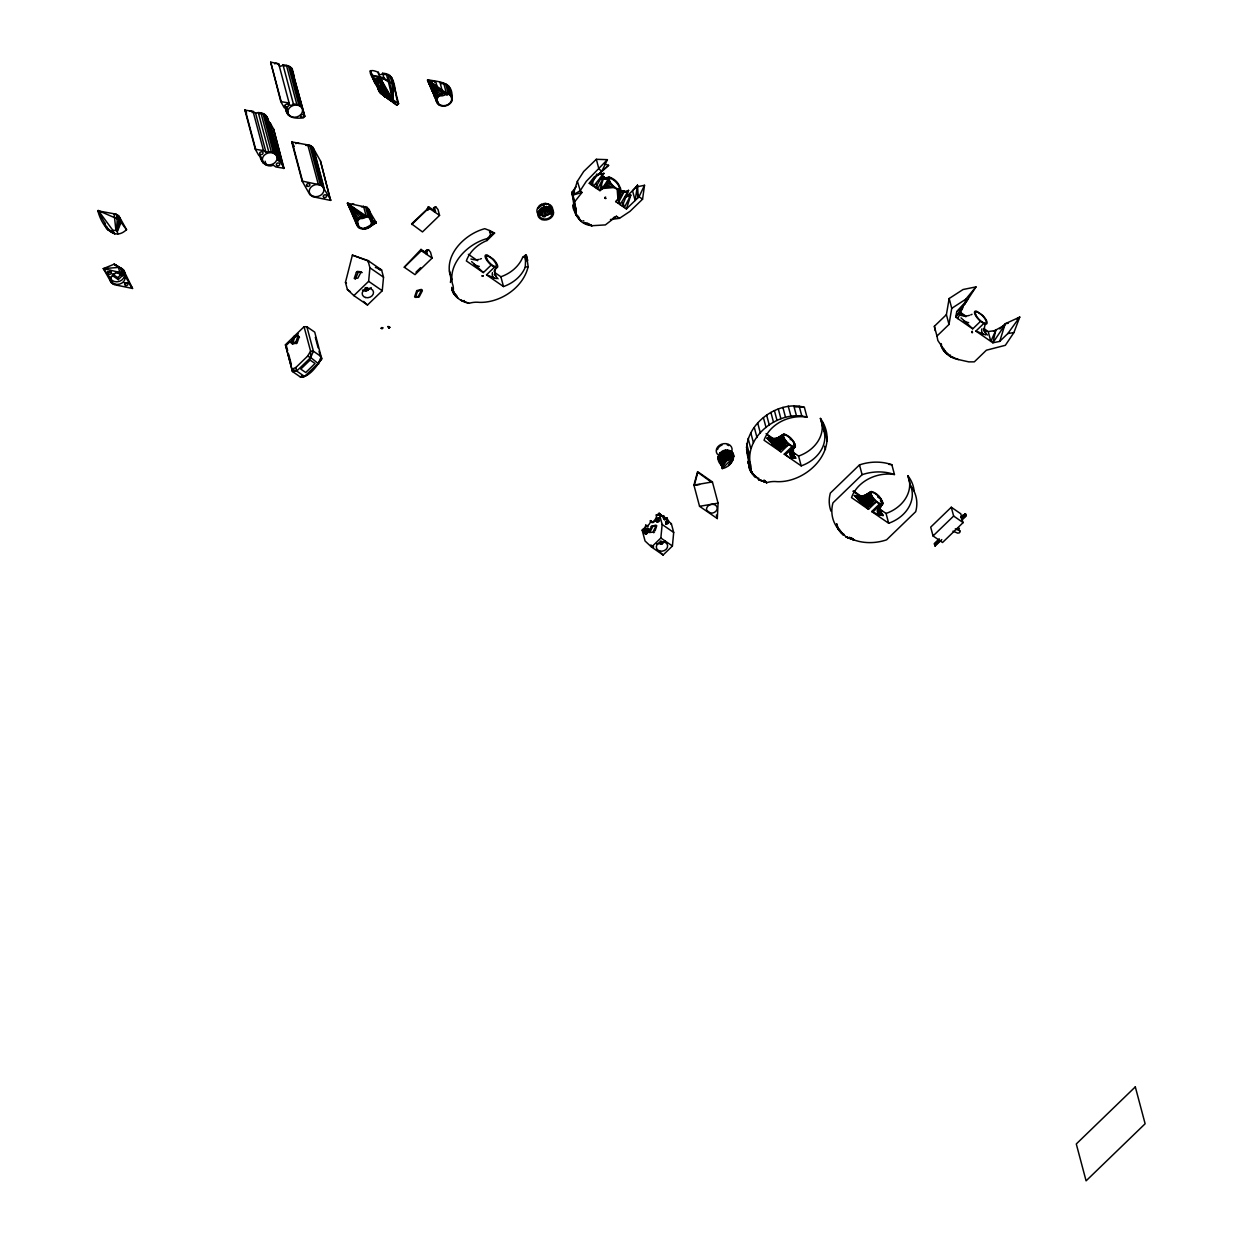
<?xml version="1.0" encoding="UTF-8"?>
<svg xmlns="http://www.w3.org/2000/svg" width="1243" height="1243" viewBox="0 0 1243 1243"><rect width="100%" height="100%" fill="white"/><g stroke="black" fill="none" stroke-linecap="round" stroke-linejoin="round"><path stroke-width="1.5" d="M794.463 445.988L795.396 446.051L792.848 449.717L790.501 450.945L795.1 446.796L791.993 446.657L788.792 444.435L779.408 450.479L780.635 436.946L783.789 434.164C789.289 435.252 794.153 440.644 795.396 446.051L790.501 450.945L789.926 453.866L792.055 457.548L795.753 458.123L792.04 453.711L795.753 458.123M880.106 504.145L881.986 504.378L877.636 509.335L882.872 503.431L880.324 507.097L877.978 508.325L882.577 504.176L879.469 504.036L876.253 501.815L866.884 507.859L868.111 494.326L871.265 491.544C876.766 492.632 881.629 498.023 882.872 503.431L877.978 508.325L877.403 511.246L879.531 514.928L883.229 515.503L879.376 511.075L883.229 515.503M366.654 290.784L365.162 290.893L365.209 287.801L366.079 287.739L366.654 290.784L371.222 287.615M783.074 434.506L776.487 438.763L766.869 438.189L779.408 450.479L783.774 444.963L782.764 435.252M870.551 491.886L863.963 496.143L854.345 495.569L866.884 507.859L871.25 502.343L870.24 492.632M785.638 441.094L787.114 442.757L779.408 450.479L775.616 445.414L775.787 442.772L773.503 440.115L767.723 438.235L769.246 440.193L774.607 441.296L778.771 440.597L783.447 437.785L785.638 441.094L779.781 444.077L771.748 442.959L770.582 442.29L770.629 439.804C768.376 437.225 778.771 440.83 780.635 436.946L786.104 443.611L779.408 450.479L773.037 444.357L774.063 439.23L769.572 438.515M873.099 498.474L874.59 500.137L866.884 507.859L863.093 502.794L863.264 500.152L860.979 497.495L855.2 495.615L856.722 497.573L862.083 498.676L866.247 497.977L870.923 495.165L873.099 498.474L867.241 501.457L859.224 500.339L858.058 499.67L858.105 497.184C855.852 494.605 866.231 498.21 868.111 494.326L873.58 500.991L866.884 507.859L860.513 501.737L861.539 496.61L857.048 495.895M820.411 418.409L823.006 428.214A34.198 27.641 -14.9 0 1 801.191 465.876L798.581 456.072A34.198 27.641 -14.9 0 0 820.411 418.409C841.775 448.397 807.608 482.843 777.139 481.662A21.737 17.557 -14.9 0 0 766.729 482.626L758.774 479.705L750.71 471.563A21.737 17.557 -14.9 0 0 750.119 463.017C735.048 431.989 774.529 398.506 804.392 407.362L806.987 417.151A34.82 28.123 -14.9 0 0 764.057 440.24L781.024 451.955L788.792 444.435L787.114 442.757L781.148 445.724L775.616 445.414L774.296 444.947L775.446 439.028L771.623 439.012L777.341 438.018L783.789 434.164M888.931 464.385A34.82 28.123 -14.9 0 1 891.852 464.742L894.463 474.531A34.82 28.123 -14.9 0 0 851.533 497.62L868.5 509.335L876.253 501.815L874.59 500.137L868.624 503.104L863.093 502.794L861.772 502.327L862.906 496.408L859.099 496.392L864.817 495.398L871.265 491.544M778.367 445.88L779.423 437.629L778.615 437.505L775.212 438.997L779.423 437.629L782.298 441.016L782.484 445.414L779.408 450.479L776.984 445.724L778.134 438.22L773.954 439.121L778.134 438.22L781.117 441.638L781.148 445.724L779.408 450.479L778.367 445.88L781.117 441.638L781.754 436.138L776.487 438.763L780.635 436.946L777.792 438.406M865.843 503.26L866.899 495.009L866.091 494.885L862.689 496.377L866.899 495.009L869.774 498.396L869.96 502.794L866.884 507.859L864.46 503.104L865.61 495.6L861.43 496.501L865.61 495.6L868.593 499.018L868.624 503.104L866.884 507.859L865.843 503.26L868.593 499.018L869.23 493.518L863.963 496.143L868.111 494.326L865.268 495.786M717.304 518.564L718.066 503.135L712.41 481.927L697.587 471.641L693.92 485.096L699.56 506.321L717.304 518.564L716.372 515.037M750.119 463.017C745.567 434.801 780.433 409.429 806.987 417.151M780.355 437.381L779.081 437.94L784.861 434.273M543.735 204.955L544.092 203.37L544.589 204.582M879.469 506.538L881.489 515.363L879.314 511.184L881.271 504.487L877.807 512.955L880.199 508.03L879.469 506.538L881.613 513.685L879.531 514.928L871.7 511.541L879.469 504.036M791.993 446.657L784.224 454.161L785.545 454.534L794.51 446.998L790.16 451.955L791.62 451.023L794.51 446.998M626.301 196.751L636.432 186.963L644.527 185.285L642.569 199.191L629.937 211.403L619.465 218.333L616.512 216.282L605.388 224.905L591.948 225.713C573.225 223.756 574.887 205.701 571.764 192.385L576.115 186.838M576.379 215.536L574.375 202.174L581.988 192.463L580.263 190.63L577.374 181.292L583.697 171.487L596.329 159.29L607.392 159.663L601.892 171.13L589.275 183.343L600.043 190.769L609.598 182.488L607.998 178.355L609.008 177.252C618.206 179.334 624.514 190.723 617.957 199.268L615.627 201.521L626.41 208.964L639.026 196.751L644.527 185.285M620.63 189.138L617.957 199.268L618.532 190.117L614.011 187.538L609.598 182.488M525.276 267.152L525.758 254.831L522.666 257.363A34.198 27.641 -14.9 0 1 500.882 276.769L503.493 286.558A34.198 27.641 -14.9 0 0 525.276 267.152L528.151 266.639L526.628 256.074L525.758 254.831L527.762 260.331L525.727 260.688L524.593 256.446L526.628 256.074L522.666 257.363M117.992 233.824C114.713 227.702 119.002 220.695 116.034 214.138L97.917 210.844C100.621 222.808 112.818 242.836 126.537 229.644L119.002 216.204L116.034 214.138M381.15 328.261L382.689 327.717L381.15 328.261L381.974 328.82C383.155 326.738 381.943 329.939 381.958 327.468M389.82 327.313L388.142 326.567L389.012 328.09L389.82 327.313L388.142 326.567L389.012 328.09M378.385 72.327L379.597 76.895L378.105 86.187L383.357 92.79C382.145 90.117 358.015 63.626 378.385 72.327A2.3 1.849 -14.9 0 0 379.721 74.627A2.3 1.849 -14.9 0 0 382.626 73.259C397.9 73.43 393.378 94.468 398.583 103.651L397.092 105.096C393.876 105.127 359.445 72.607 379.597 76.895L392.027 83.265L394.109 86.016L392.679 99.58L391.157 100.994L379.628 92.386L373.91 78.589M353.867 295.616L368.627 281.338L369.917 267.789L367.99 260.564L352.375 255.141L345.461 282.347L347.387 289.572L353.867 295.616L367.493 305.017L382.254 290.738L383.528 277.189L381.601 269.964L367.99 260.564M651.534 547.044L660.856 538.017L662.146 524.468L659.147 513.204L658.37 513.965A2.424 1.181 -55.4 0 1 656.257 514.975A4.366 2.113 -55.4 0 1 654.129 520.724A4.366 2.113 -55.4 0 1 650.431 520.615A3.434 1.663 -55.4 0 1 648.628 524.826A3.434 1.663 -55.4 0 1 645.77 525.121A3.434 1.663 -55.4 0 1 642.926 529.363L642.149 530.124L645.055 541L651.534 547.044L663.094 555.015L672.416 546.003L673.69 532.455L671.36 523.691L669.651 522.293A8.111 2.719 46 0 1 666.916 517.911A2.859 0.963 46 0 1 666.062 518.688A3.884 1.305 46 0 1 663.591 515.612A2.859 0.963 46 0 1 662.301 515.907L659.147 513.204M355.172 218.675L356.912 225.216C354.286 216.888 368.518 212.18 372.014 219.84C374.64 228.168 360.408 232.876 356.912 225.216L347.434 203.215L367.182 207.395L376.256 222.59L372.014 219.84L369.404 210.051M732.95 457.906L731.552 458.279L727.559 450.152L730.185 458.76L725.492 450.199L728.895 459.382L723.457 450.681L727.668 460.112L721.593 451.582L726.549 460.935L720.008 452.84L724.638 462.862L718.827 454.348L723.861 463.919L718.143 456.026L723.24 465.053L718.345 459.397L722.773 466.203L726.549 460.935L731.552 458.279L729.517 450.556L732.795 459.102L732.562 452.561L732.484 460.283L733.448 454.037L732.018 461.433L733.821 455.684L730.635 463.623L732.795 459.102L731.21 451.38L732.95 457.906L722.307 468.58L722.773 466.203C711.447 458.729 723.208 444.155 732.562 452.561C736.307 459.18 729.097 467.477 722.307 468.58L721.002 463.686M427.561 208.202L428.26 208.855M446.781 93.986L446.719 92.588M539.26 211.232A6.883 3.822 -38.7 0 0 539.011 213.656C542.756 218.038 551.472 215.334 551.581 209.414M972.539 332.301C970.332 330.809 973.02 334.553 972.197 331.213M387.769 98.275L385.004 96.736L385.237 94.919L387.179 97.016L385.004 96.736L374.718 81.634A2.3 1.849 -14.9 0 1 375.883 81.385M792.413 447.962L794.386 447.138C789.274 448.21 791.667 461.635 793.547 455.264L793.283 448.257L792.242 447.946L792.925 449.453L790.766 456.321L791.977 454.767L792.692 451.846L790.33 455.575L792.723 450.65L790.051 454.752L793.749 448.024M880.774 514.68L881.023 512.644C878.552 507.89 880.557 511.324 879.842 514.571L882.359 514.633L879.221 510.003M980.478 321.378L978.816 319.684A8.592 2.874 46 0 1 976.563 311.201L982.747 315.473A8.592 2.874 46 0 1 985 323.957L980.478 321.378L972.71 328.882L955.743 317.167L956.722 311.744L965.05 303.696L965.687 299.299L975.973 286.9L963.076 289.51L949.155 298.522L946.405 314.65L948.999 324.439L936.958 336.076L937.859 340.535L947.213 354.255A8.592 2.874 46 0 1 941.541 344.482M435.407 97.14L436.713 102.035C434.475 93.676 448.816 89.31 452.001 97.172C454.239 105.531 439.913 109.897 436.713 102.035L427.856 79.785C439.261 81.991 452.887 81.603 452.001 97.172L449.391 87.367M489.524 231.975L489.742 230.577L484.801 228.696C465.97 233.575 445.289 253.152 449.826 273.911A21.737 17.557 -14.9 0 1 450.417 282.456M490.659 236.217L489.742 230.577L494.559 233.078L487.07 240.489A34.82 28.123 -14.9 0 0 466.358 260.921L483.325 272.637L491.094 265.132L495.615 267.711A8.592 2.874 46 0 0 493.362 259.228L487.163 254.955A8.592 2.874 46 0 0 489.431 263.438L491.094 265.132M487.07 240.489L487.396 238.501L490.876 234.834L494.559 233.078L491.203 232.348M870.271 492.414L866.557 495.32L872.337 491.653M948.999 324.439L951.75 308.326L949.155 298.522M617.212 189.744L617.957 199.268L620.319 189.884M792.848 449.717L789.926 453.866L793.283 448.257L792.288 453.509L794.914 458.092C789.414 446.128 797.649 465.395 785.545 454.534M116.858 230.747L118.955 219.576L117.712 214.992M347.745 202.92L356.71 221.829M260.735 158.918L261.216 157.084L258.746 155.375L255.312 149.269L244.887 110.099L253.075 111.435L255.561 113.144C260.626 111.373 266.608 114.107 268.193 119.344L267.758 121.317L270.228 123.026L273.615 129.117L284.041 168.287L275.899 166.966L273.32 165.195L270.927 165.94C264.588 166.313 260.471 160.937 259.74 155.173M284.041 168.287L280.654 162.196L278.183 160.487L278.618 158.514L268.193 119.344M617.957 199.268L620.49 188.019M983.741 328.494L988.216 331.586L995.736 330.467L992.877 342.804L975.91 331.089L983.679 323.584M114.03 233.451L112.864 230.343L98.181 210.393M528.151 266.639C523.381 287.475 500.416 302.981 479.456 302.36A21.737 17.557 -14.9 0 0 469.046 303.308L461.029 300.216A8.592 2.874 46 0 0 464.183 300.526M694.821 483.511L697.758 472.293L710.266 481.352M879.795 511.168L882.39 515.472L879.966 511.93L880.401 506.833L878.242 513.701L880.153 509.226L879.407 507.766L880.199 508.03L877.527 512.132L880.153 509.226L878.817 514.369C882.297 511.836 878.832 509.444 880.541 515.177M866.557 495.32L868.484 493.549M117.184 231.058L120.245 220.788L119.002 216.204M1002.215 327.297L1004.779 325.138L992.877 342.804L999.698 341.405L1004.779 325.138L993.499 331.26M599.639 190.49L604.036 176.661L600.416 177.702M626.41 208.964L630.807 195.135L625.369 196.705M574.748 202.096L572.883 195.058L577.374 181.292M881.271 504.487L877.403 511.246L880.324 507.097M784.38 439.401L781.148 445.724M871.856 496.78L868.624 503.104M881.225 505.404L878.475 507.33L881.862 504.518L878.552 510.376L879.842 514.571M952.853 357.114A8.592 2.874 46 0 1 950.429 356.461L958.431 359.553L968.794 361.884L974.326 361.853L986.367 350.215L1005.354 345.305L1013.915 332.58L1019.742 317.105L1005.23 323.739L999.807 328.991M391.219 76.678L393.301 84.508L392.679 99.58L379.597 76.895L376.536 83.965L378.105 86.187L374.718 81.634L376.536 83.965M782.484 445.414L783.541 442.679L784.986 444.357L779.408 450.479M869.96 502.794L871.017 500.059L872.462 501.737L866.884 507.859M117.401 231.447L121.084 222.279L119.841 217.696M729.703 463.08L728.709 465.55L731.008 461.837L729.734 464.633M622.23 206.089L628.585 190.381L622.292 192.945M751.16 472.449L748.115 461.774A21.737 17.557 -14.9 0 0 747.525 453.229L746.841 450.821M318.674 363.904L310.688 357.533L313.407 351.21L306.881 326.738L304.069 326.723L285.424 344.746L292.431 371.502L300.262 376.909C310.206 377.064 316.468 365.955 321.735 358.885L321.238 356.632L313.407 351.21L310.595 351.21L307.518 356.213L295.881 367.477L291.95 369.233L292.431 371.502L296.704 371.051L310.688 357.533L310.595 351.21L304.069 326.723M300.262 376.909L304.551 376.458L318.534 362.94L321.238 356.632M291.126 342.4L294.405 336.076L299.314 336.589L297.139 342.804L292.571 344.031L291.126 342.4L292.571 344.031M292.369 343.254L294.14 339.168M291.328 343.177L295.912 341.949L298.071 335.734M649.809 532.33L653.088 526.022L656.755 525.68L655.17 530.528M957.809 318.596L962.719 307.689L959.41 309.523M995.736 330.467L990.826 341.374L988.216 331.586M793.127 449.096L791.838 453.804L794.013 457.983L792.288 452.794L792.366 457.191M364.059 216.002L347.683 203.386L357.394 220.166M581.988 192.463L572.914 195.089L574.53 191.981M591.342 184.756L596.997 173.896M618.113 203.231L624.576 190.832L619.014 191.422M880.153 507.579L877.449 510.298L879.096 508.403M368.767 227.655L376.225 222.652L372.387 221.503M595.506 187.646L603.912 173.352L596.454 175.108M779.765 445.88L782.298 441.016L782.904 436.386L774.979 440.022L766.869 438.189M867.241 503.26L869.774 498.396L870.364 493.766L862.456 497.402L854.345 495.569M965.05 303.696L975.973 286.9M665.347 541.093L662.208 543.844L656.615 543.626M790.268 439.68L791.045 438.546M878.521 495.926L877.744 497.06L881.271 499.282L881.365 501.908L882.748 502.296L881.94 503.368M999.698 341.405L1007.84 333.528L1019.742 317.105L1016.929 319M781.583 436.713L782.81 435.034L781.008 436.169M962.719 307.689L955.743 317.167L967.644 299.501L956.722 311.744M635.655 187.724L637.488 185.254L638.249 197.513L636.96 192.618M494.061 271.331L495.569 268.504M362.024 216.5L347.683 203.386L356.539 223.554M589.275 183.343L594.605 176.475M616.046 201.817L624.576 190.832L620.941 191.873M731.785 460.594L732.95 459.087M372.465 77.548L375.075 81.774L379.597 76.895L390.535 97.762L392.679 99.58L392.027 83.265L389.929 75.435M318.534 362.94L321.735 358.885L314.728 332.145L306.881 326.738M427.576 208.855L428.54 208.42M608.666 180.888L602.373 188.516L601.084 183.622M366.903 228.557L376.163 222.233M794.728 443.502L793.889 444.528L793.795 441.902M882.204 500.882L881.365 501.908L880.432 500.292L881.271 499.282M791.62 451.023L789.973 452.918L792.677 450.199L792.009 449.158M607.392 159.663L586.308 181.292L580.263 190.63L572.914 195.089M867.832 494.761L869.199 493.238M879.889 505.342L880.79 504.409L873.021 511.914M776.984 445.724L779.843 442.135L783.385 440.255M864.46 503.104L867.319 499.515L870.861 497.635M661.494 515.503L660.732 516.28L661.727 515.643M660.499 516.094L661.276 515.332M301.878 106.991L298.833 104.971L293.379 103.853A2.3 1.849 -14.9 0 1 290.489 105.251A2.3 1.849 -14.9 0 1 289.106 102.967L278.681 63.797L270.679 62.15L280.794 101.615L284.212 107.69A2.3 1.849 -14.9 0 1 287.211 108.374A2.3 1.849 -14.9 0 1 286.045 110.953C288.143 118.707 296.859 118.489 303.339 117.899L304.815 116.454L291.452 67.821L288.407 65.801L282.953 64.683A2.3 1.849 -14.9 0 1 279.1 65.615M280.794 101.615L289.106 102.967M255.312 149.269L263.5 150.605L265.971 152.314C271.052 150.543 277.034 153.277 278.618 158.514M291.717 141.92L309.756 145.276L312.801 147.28L320.445 160.922L330.56 200.403L312.941 196.767L309.895 194.747L302.142 181.09L291.717 141.92L294.296 146.488M302.142 181.09L321.875 185.269L330.871 200.092M273.615 129.117L283.73 168.582M320.445 160.922L330.56 200.403M115.086 273.134L112.492 275.635L118.271 279.613L122.156 275.868L121.628 273.911L117.743 277.655L118.271 279.613M370.492 70.587C372.263 80.826 382.3 86.808 385.004 96.736L386.371 93.878L379.597 76.895L373.723 79.614M368.239 262.024L369.016 261.279L352.375 255.141M428.245 208.047L427.421 208.669L428.493 206.695L435.501 211.528L434.724 212.289L433.574 207.969L436.013 207.084L438.002 209.523L439.571 215.396L422.48 231.928L411.573 223.864L428.353 208.109L427.483 208.777M427.996 210.269L428.105 208.016M290.132 341.561L286.247 345.321L287.646 350.557M291.856 340.038L298.304 333.808M411.744 224.517L428.835 208.001L428.493 206.695M436.013 207.084L433.574 207.969M379.799 270.011L380.576 269.249L375.37 267.447M426.427 254.427L427.204 253.681L421.02 249.408L404.27 267.229L415.007 274.641L432.098 258.109L430.529 252.236L428.54 249.796L424.391 252.298L422.34 250.868M404.27 267.229L421.361 250.713L421.02 249.408M426.877 249.936L425.168 251.537L426.007 252.111M428.54 249.796L426.302 251.412M415.97 272.201L420.631 267.696M503.493 286.558L486.526 274.843L494.294 267.338M659.971 513.779L659.194 514.524A2.424 1.181 -55.4 0 1 658.433 515.255M644.433 531.818L647.013 531.196A3.107 1.041 46 0 0 647.665 532.688A3.061 1.476 -55.4 0 0 648.302 532.159M666.139 518.673A8.111 2.719 46 0 0 666.264 518.984A2.859 0.963 46 0 0 666.139 518.673L666.916 517.911M711.835 482.486L712.41 481.927L693.92 485.096M935.249 330.731L934.363 326.287L946.405 314.65M891.852 464.742A42.992 34.742 -14.9 0 0 859.488 464.898L830.355 493.067A42.992 34.742 -14.9 0 0 831.023 511.184M894.463 474.531A42.992 34.742 -14.9 0 0 862.098 474.686L832.965 502.856A42.992 34.742 -14.9 0 0 838.186 528.943L846.25 537.085L854.205 540.006A42.992 34.742 -14.9 0 0 886.57 539.85L915.703 511.681A42.992 34.742 -14.9 0 0 910.482 485.593L907.872 475.789A34.198 27.641 -14.9 0 1 886.057 513.452L888.667 523.256A34.198 27.641 -14.9 0 0 910.482 485.593M878.925 507.222L881.038 504.503M965.298 513.67L961.818 517.709L960.777 513.779L951.283 507.237L930.696 527.141L933.042 535.951L942.536 542.507L963.123 522.604L960.994 517.135L962.937 515.255L963.869 517.492L965.811 515.627L965.298 513.67L963.356 515.534M933.042 535.951L953.63 516.047L951.283 507.237M941.759 539.571L935.156 545.957L934.223 543.704L939.273 538.825M935.156 545.957L934.627 543.983L938.589 540.161M961.523 519.092L963.465 517.212L962.937 515.255M934.736 545.661L939.786 540.783M962.346 519.667L966.231 515.907L965.702 513.949M952.946 531.165L957.731 533.138C963.62 532.998 955.401 527.172 959.378 528.337M659.815 515.457L660.608 514.695M653.678 532.765L654.579 531.895M660.421 514.462L659.629 515.224L660.095 513.996M659.458 514.975L660.235 514.229M379.783 88.393L380.544 87.678L379.597 76.895L388.438 95.851L390.535 97.762M598.007 174.89L608.604 165.319L605.232 164.247M601.115 171.876L608.604 165.319M775.616 445.414L779.843 442.135C779.361 436.573 768.19 439.634 776.797 438.686L775.787 442.772L773.037 444.357M863.093 502.794L867.319 499.515C866.837 493.953 855.666 497.014 864.273 496.066L863.264 500.152L860.513 501.737M782.748 435.967L783.851 435.159M625.602 192.339L628.585 190.381L620.179 204.66L618.874 199.766M794.386 447.138L791.651 448.941L794.215 447.729M881.862 504.518L879.112 506.321L881.691 505.109M951.75 308.326L965.687 299.299M382.658 78.993L383.854 77.827L382.626 73.259M601.239 178.277L604.036 176.661L597.572 189.06L596.267 184.166M628.01 196.751L630.807 195.135L624.343 207.534L623.038 202.64M774.296 444.947L778.522 442.492L776.455 439.773L768.625 438.344L771.748 442.088L777.17 442.71L774.979 440.022L770.644 438.763L772.695 439.292L771.872 443.611L780.977 451.784M861.772 502.327L865.998 499.872L863.932 497.153L856.101 495.724L859.224 499.468L864.646 500.09L862.456 497.402L858.105 496.143L860.172 496.672L859.333 500.991L868.453 509.164M364.867 229.038L376.256 222.544L372.216 223.212M610.857 184.182L602.373 188.516L608.122 179.474L601.441 178.868M362.801 229.085L376.007 222.87M371.533 224.89L376.194 222.73M542.834 204.971L541.218 205.716A6.883 1.367 59 0 1 542.865 205.25M303.09 376.924L307.021 375.168M613.358 217.665L616.512 216.282M109.244 276.661L103.355 268.628L114.185 264.184L123.445 269.824L132.535 288.454L114.387 284.709L111.342 282.705L103.355 268.628L118.458 267.416L122.109 268.643L123.321 273.211L132.535 288.454L130.251 285.424M600.773 174.642L603.912 173.352L593.455 186.217L592.15 181.323M771.748 442.959L773.053 442.461L770.629 439.804L771.359 439.23L774.42 442.694L771.872 443.611M859.224 500.339L860.529 499.841L858.105 497.184L858.835 496.61L861.896 500.074L859.333 500.991M487.396 238.501C468.58 243.364 447.884 262.941 452.421 283.699A21.737 17.557 -14.9 0 1 453.011 292.245L457.828 298.009A8.592 2.874 46 0 1 451.862 288.982M612.333 185.844L602.373 188.516L614.011 187.538M768.858 438.686L768.019 438.872L771.748 442.088L770.582 442.29M856.318 496.066L855.495 496.252L859.224 499.468L858.058 499.67M699.56 506.321L718.066 503.135M694.34 485.391L699.576 484.521M601.628 178.433L609.008 177.252M1005.23 323.739L1008.275 323.273M1007.84 333.528L1013.915 332.58M601.472 178.495L610.08 177.361M610.453 219.514L619.465 218.333M604.751 178.308L611.401 177.733M601.426 178.65L607.998 178.355M112.864 230.343L116.422 230.53M793.298 457.3L794.883 457.253L792.708 453.944M618.532 190.117L619.604 190.226M583.992 222.792L591.948 225.713L587.1 222.932M758.774 479.705L766.729 482.626L764.398 480.295M846.25 537.085L854.205 540.006L851.175 537.644M365.162 290.893L362.49 290.147M960.311 315.271L962.268 315.706A11.746 7.225 -27.9 0 0 969.478 315.334M985.699 334.911L975.91 331.089M470.926 259.026L472.884 259.461A11.746 7.225 -27.9 0 0 478.788 259.445M496.314 278.665L486.526 274.843M665.518 521.827L666.994 522.806M370.632 221.456L375.868 222.528M103.355 268.628L123.321 273.211M107.986 230.033L111.59 231.338M379.488 77.874A2.3 1.849 -14.6 0 1 379.597 76.895L382.409 89.776L386.48 95.307L388.438 95.851L380.544 87.678L386.48 95.307L398.583 103.651L392.027 78.185M381.554 327.857L382.642 328.354M427.079 250.651L426.333 250.418L427.204 253.681M770.644 438.763L771.359 439.23L769.728 438.655M858.105 496.143L858.835 496.61L857.188 496.035M378.136 268.752L381.601 269.964M585.313 223.165L591.948 225.713L583.946 222.621M760.094 480.078L766.729 482.626L763.699 480.264M847.571 537.458L854.205 540.006L849.357 537.225M304.551 376.458L296.704 371.051L291.95 369.233L285.424 344.746M758.727 479.534L766.729 482.626L763.497 480.777M846.203 536.914L854.205 540.006M955.277 528.912L960.062 530.885M307.518 356.213L310.688 357.533M98.213 210.549L118.955 219.576L126.568 229.8M768.625 438.344L770.07 439.028L769.308 440.939L770.489 441.576M856.101 495.724L857.546 496.408L856.784 498.319L857.965 498.956M380.917 93.629L391.157 100.994L388.81 98.228M109.648 230.887L114.465 233.668M113.688 233.125L106.696 228.805L105.857 225.76M959.674 311.884L965.64 316.002M960.078 312.785L965.858 316.779M983.431 328.929L986.585 331.104M601.892 171.13L598.924 169.079L596.329 159.29M639.026 196.751L642.569 199.191M960.994 517.135L961.818 517.709M953.63 516.047L963.123 522.604M853.553 491.016L861.259 496.345M879.889 509.195L886.057 513.452M852.962 491.249L858.742 495.227M879.205 509.366L882.375 511.557M766.076 433.636L773.783 438.965M792.413 451.815L798.581 456.072M766.931 434.864L774.156 439.851M791.729 451.986L794.899 454.177M871.7 511.541L888.667 523.256M428.835 208.001L439.571 215.396M427.716 207.441L430.529 209.383M784.224 454.161L801.191 465.876M468.378 254.333L477.638 260.719M494.714 272.512L500.882 276.769M421.361 250.713L432.098 258.109M369.917 267.789L383.528 277.189M368.627 281.338L382.254 290.738M345.461 282.347L346.486 283.062M347.387 289.572L350.402 291.67M388.142 326.567L389.416 327.701M658.37 513.965L659.303 514.742M656.257 514.975L657.081 515.55M665.642 524.002A7.458 3.62 -55.4 0 1 665.704 523.629L666.528 524.204M662.146 524.468L673.69 532.455M650.431 520.615L651.254 521.174A4.366 2.113 -55.4 0 0 654.067 522.013M645.77 525.121L646.593 525.68A3.434 1.663 -55.4 0 0 648.209 526.255M660.856 538.017L672.416 546.003M642.926 529.363L644.123 530.264M642.149 530.124L643.346 531.025M650.819 544.993L653.709 546.982M298.273 336.511L299.501 337.366M294.405 336.076L295.648 336.931M293.488 336.962L294.731 337.816M295.912 341.949L297.139 342.804M294.995 342.835L296.222 343.689M301.428 375.774L302.267 376.349M116.376 271.875L122.156 275.868M111.963 273.678L117.743 277.655M121.441 269.265L114.185 264.184L120.4 267.82L121.612 272.388M113.47 232.752L105.857 227.329L104.614 222.73M436.433 100.372L427.545 80.08L438.701 95.509L427.856 79.785L446.33 93.07L443.735 83.281M112.709 232.146L114.962 233.777M379.628 92.386L391.157 100.994L389.152 99.036M397.092 105.096L378.82 90.879L375.697 81.867M440.333 94.313L427.856 79.785L444.279 93.054M666.683 524.033L665.735 523.117M605.636 197.047L604.704 197.575M647.044 532.859L645.599 532.346L646.344 533.791M664.011 518.875C668.175 520.413 659.924 514.198 664.787 520.102M720.583 462.054L719.231 460.858L722.463 467.384L721.204 463.825M388.282 74.549L392.679 99.58L388.438 81.914L383.854 77.827L371.704 75.155L376.505 84.928A2.3 1.849 -14.9 0 0 377.421 84.244M961.01 317.866L972.663 328.711M471.625 261.62L483.278 272.466M659.194 551.395L663.094 555.015M363.593 301.396L367.493 305.017M427.856 79.785L442.228 93.474M666.807 522.697C671.686 525.385 662.721 517.647 667.677 523.785M646.578 533.931L645.086 532.936L645.055 533.869M983.601 330.622L985.59 332.813M791.915 453.695L794.137 456.305L792.708 456.538L793.065 457.797M494.217 274.377L496.206 276.567M360.159 217.401L347.683 203.386M380.591 88.548L374.718 81.634L380.576 89.014M575.183 208.948L573.334 204.862C569.636 209.71 591.202 233.171 575.447 213.936M836.523 523.738L837.704 528.213L843.003 534.708M750.228 470.833L755.526 477.328M380.731 88.89L374.718 81.634L383.776 92.821M837.021 525.68L838.186 528.943L843.049 534.863M752.419 474.142L748.115 461.774L749.684 469.419L755.573 477.483M837.145 526.799L836.881 524.049L838.186 528.943L841.371 533.185M575.074 210.642L573.334 204.862L575.929 214.651L579.129 218.892M750.71 471.563L753.895 475.805M717.972 457.75L723.24 465.053M358.574 218.644L347.543 203.557L366.126 215.971L363.515 206.167M792.319 453.788L793.547 455.264L791.34 456.989L792.816 453.027L792.024 451.597M838.186 528.943L839.88 531.522M575.929 214.651L577.638 217.23M386.48 95.307L384.351 91.858L379.597 76.895M720.008 452.84L725.524 461.852M291.452 67.821L304.815 116.454M879.749 510.174L880.572 511.541L879.454 512.147L879.531 514.928M792.288 452.794L793.096 454.161L791.977 454.767L792.055 457.548M436.681 98.648L427.545 80.08L437.443 96.985M837.704 528.213L838.637 529.829M823.006 428.214L826.502 436.464M347.434 203.215L352.592 212.367M244.887 110.099L246.611 113.16M97.871 210.704L105.453 224.222M427.545 80.08L432.207 91.221M370.181 70.882L372.667 75.512M383.901 94.095L385.004 96.736M661.058 540.969L662.208 543.844M366.934 287.49L368.083 290.365M543.75 206.26L546.749 215.396M452.297 98.834L451.271 95.214L452.048 100.559M114.107 213.687L115.925 230.406M972.212 331.834L972.275 332.611M934.363 326.287L936.958 336.076M859.488 464.898L862.098 474.686M822.68 422.402L825.29 432.191M827.201 441.001L823.907 426.675M824.622 446.221L825.492 449.484M799.202 406.197L801.797 415.985M793.826 405.917L796.437 415.721M788.233 406.119L790.843 415.908M782.888 407.393L785.483 417.182M778.289 408.916L780.884 418.705M774.42 410.625L777.015 420.414M770.909 412.443L773.503 422.232M766.667 415.178L769.262 424.982M763.435 417.741L766.045 427.53M757.795 423.397L760.405 433.201M754.392 427.794L757.003 437.583M750.819 432.906L753.429 442.694M748.1 438.391L750.71 448.179M746.592 443.533L749.187 453.322M746.39 447.092L749.001 456.88M746.546 449.298L749.156 459.087M571.764 192.385L576.239 209.818M573.691 200.993L576.301 210.782M573.707 201.956L576.301 211.745M573.644 202.92L576.239 212.708M573.52 203.899L576.115 213.687M448.583 85.876L451.193 95.664M447.309 84.633L449.919 94.421M445.647 83.747L448.257 93.551M446.563 92.945L446.998 94.577M446.517 93.318L447.029 95.307M440.006 82.458L441.995 89.947M435.749 81.525L437.054 86.404M437.94 101.522L438.81 104.785M436.231 98.648L437.536 103.542M432.657 89.543L434.677 97.172M434.351 207.208L435.501 211.528M449.5 270.881L451.846 279.691M386.355 74.083L388.438 81.914M377.577 86.187L378.4 89.31M368.518 208.575L371.129 218.38M367.182 207.395L369.777 217.183M365.473 206.571L368.083 216.375M357.844 222.963L359.149 227.857M356.927 223.414L357.798 226.677M313.687 148.756L324.112 187.926M312.801 147.28L323.227 186.45M311.449 146.099L321.875 185.269M290.116 66.625L300.542 105.795M288.407 65.801L298.833 104.971M309.756 145.276L320.181 184.446M286.449 65.397L296.875 104.583M307.798 144.872L318.224 184.042M282.953 64.683L293.379 103.853M287.568 111.559L288.547 115.288M286.17 108.219L287.661 113.828M284.569 105.36L286.045 110.953M292.027 141.609L302.453 180.794M270.679 62.15L281.104 101.32M270.228 123.026L280.654 162.196M266.857 116.935L277.282 156.105M265.971 115.475L276.397 154.645M276.692 154.893L278.183 160.487M264.619 114.278L275.045 153.448M262.926 113.455L273.336 152.625M260.968 113.051L271.394 152.236M258.28 112.507L268.706 151.677M255.561 113.144L265.971 152.314M315.318 337.335L318.115 347.822M319.047 351.334L320.445 356.57M253.075 111.435L263.5 150.605M265.116 161.217L266.111 164.946M262.071 159.213L263.065 162.942M261.185 157.737L262.18 161.481M245.197 109.804L255.607 148.974M288.578 354.053L291.375 364.556M124.331 271.3L125.559 275.868M124.657 274.392L123.445 269.824L114.185 264.184L118.458 267.416L119.67 271.984M111.87 280.84L112.678 283.886M110.534 279.659L111.342 282.705M109.648 278.183L110.456 281.229M292.338 69.282L294.389 77.284M362.21 272.543L358.341 272.108L355.265 279.193M295.881 367.477L296.704 371.051M544.993 215.785L543.844 207.845M748.115 461.774L749.545 468.3M660.204 541.218L660.779 544.263M872.12 499.313L872.462 501.737M784.644 441.933L784.986 444.357M941.106 343.596L941.371 346.362M749.405 466.669L749.684 469.419M574.639 209.756L574.903 212.522M451.722 287.351L451.986 290.116M907.872 475.789A42.992 34.742 -14.9 0 1 914.087 490.845M844.292 534.661A6.308 2.113 46 0 1 843.096 533.729M840.812 531.398A6.308 2.113 46 0 1 839.211 528.974M795.473 406.958A34.82 28.123 -14.9 0 1 804.392 407.362M758.96 478.369A6.308 2.113 46 0 1 757.966 477.98M756.816 477.281A6.308 2.113 46 0 1 754.423 475.246M752.419 472.775A6.308 2.113 46 0 1 751.735 471.594M494.357 278.23A11.544 7.116 -27.9 0 1 492.461 272.637M498.07 278.82A12.896 10.426 -14.9 0 1 496.112 267.789M479.285 266.406A11.544 10.612 11.8 0 1 474.173 264.293M469.046 303.308A27.16 21.939 -14.9 0 1 453.011 292.245M481.383 258.622A11.746 7.225 -27.9 0 1 480.093 259.088M456.865 295.787A5.733 1.911 46 0 1 455.031 293.55M454.41 292.478A5.733 1.911 46 0 1 454.052 291.53M539.353 215.443A8.033 6.495 -14.9 0 1 539.011 206.198A8.033 6.495 -14.9 0 1 550.229 204.924A8.033 6.495 -14.9 0 1 550.571 214.169M545.024 216.733A8.033 6.495 -14.9 0 1 542.973 216.733M549.018 204.815A6.883 3.341 -55.4 0 1 549.453 205.67M540.13 214.682A6.883 3.341 -55.4 0 1 542.585 207.565M546.221 204.536A6.883 3.341 -55.4 0 1 548.303 204.318M544.185 204.94A6.883 1.74 -83.9 0 1 546.345 204.567M543.238 215.8A6.883 1.74 -83.9 0 1 543.377 207.845M544.714 207.55A6.883 1.367 59 0 1 548.365 214.651M539.835 206.773A6.883 2.3 46 0 1 542.507 205.515M545.071 207.286A6.883 2.3 46 0 1 549.748 213.594M538.794 208.047A6.883 3.092 31.6 0 1 539.819 205.903M545.335 206.944A6.883 3.092 31.6 0 1 550.773 212.32M549.282 205.219A6.883 3.822 -38.7 0 1 550.571 206.711M541.575 215.427A6.883 2.626 -70.4 0 1 542.958 207.752M545.491 204.178A6.883 2.626 -70.4 0 1 547.635 204.116M538.126 208.482A6.883 3.667 15.5 0 1 538.53 207.612M539.369 206.913A6.883 3.667 15.5 0 1 540.581 206.431M547.2 207.146A6.883 3.667 15.5 0 1 551.41 210.89M548.862 206.866A6.883 3.993 -2.1 0 1 550.152 207.55M549.903 206.322A6.883 4.04 -20.6 0 1 550.804 207.053M671.36 523.691A5.827 2.828 -55.4 0 1 670.847 524.173M665.844 524.033A5.827 2.828 -55.4 0 1 665.704 523.629M646.593 525.68A3.434 1.663 -55.4 0 1 646.453 526.442M645.661 528.104A3.434 1.663 -55.4 0 1 645.07 528.85M644.418 529.487A3.434 1.663 -55.4 0 1 643.75 529.938M668.548 522.65A8.111 2.719 46 0 1 666.947 520.366M664.772 518.968A3.884 1.305 46 0 1 664.275 518.455M663.607 517.647A3.884 1.305 46 0 1 663.078 516.855M656.988 518.207A4.366 2.113 -55.4 0 1 656.475 519.31M655.776 520.366A4.366 2.113 -55.4 0 1 654.952 521.299M651.254 521.174A3.434 1.663 -55.4 0 1 651.208 522.464M659.551 520.693A2.3 1.119 -55.4 0 1 658.821 521.609M657.998 522.184A2.3 1.119 -55.4 0 1 657.034 520.708A2.3 1.119 -55.4 0 1 659.318 518.315M645.35 533.822A3.061 1.476 -55.4 0 1 646.64 529.549A3.061 1.476 -55.4 0 1 649.188 530.139M646.717 533.682A3.061 1.476 -55.4 0 1 646.189 533.915M717.491 454.332A8.033 6.479 -14.9 0 1 723.752 443.673A8.033 6.479 -14.9 0 1 731.226 452.545M717.522 449.593A6.868 5.547 -14.9 0 1 722.074 445.025M727.248 444.916A6.868 5.547 -14.9 0 1 728.709 445.615M720.194 460.267A6.868 5.547 -14.9 0 1 719.433 459.009M315.225 154.256A1.725 1.383 -14.9 0 1 315.691 154.831M295.85 143.675A1.725 1.383 -14.9 0 1 298.973 143.66M371.921 218.084A1.725 1.383 -14.9 0 1 369.886 219.731M367.105 216.189A7.163 5.78 -14.9 0 1 358.637 218.224M361.495 206.928A7.163 5.78 -14.9 0 1 363.344 206.882M368.596 210.347A7.163 5.78 -14.9 0 1 368.922 211.807M352.173 204.396A1.725 1.383 -14.9 0 1 354.224 204.38M127.361 282.674A1.725 1.383 -14.9 0 1 124.238 282.767M110.751 270.461A1.725 1.383 -14.9 0 1 109.602 272.31A1.725 1.383 -14.9 0 1 107.488 271.549M123.243 272.233A7.163 5.78 -14.9 0 1 119.483 281.322A7.163 5.78 -14.9 0 1 110.239 276.863M305.762 145.384A7.442 6.013 -14.9 0 1 313.485 150.481M284.414 65.926A7.442 6.013 -14.9 0 1 288.143 66.252M289.728 67.013A7.442 6.013 -14.9 0 1 292.152 71.006M292.726 75.388A1.725 1.383 -14.9 0 1 293.612 76.507M292.649 73.943A1.725 1.383 -14.9 0 1 292.726 75.916M274.765 63.89A1.725 1.383 -14.9 0 1 277.438 63.875M278.774 65.226A2.3 1.849 -14.9 0 1 278.681 63.797M294.032 78.402A1.725 1.383 -14.9 0 1 293.892 80.127M950.662 355.296A6.308 2.113 46 0 1 949.652 354.908M948.518 354.224A6.308 2.113 46 0 1 946.125 352.173M945.022 350.946A6.308 2.113 46 0 1 943.421 348.537M968.67 322.652A11.544 10.612 11.8 0 1 963.558 320.539M972.042 314.308A11.746 7.225 -27.9 0 1 970.767 314.867M987.455 335.051A12.896 10.426 -14.9 0 1 985.497 324.035M983.757 334.476A11.544 7.116 -27.9 0 1 981.861 328.882M958.431 359.553A27.16 21.939 -14.9 0 1 942.412 348.491M116.92 215.738A6.868 5.531 -15.1 0 1 118.023 216.779M107.582 227.904A6.868 5.531 -15.1 0 1 106.867 226.63M119.887 222.311A6.868 5.531 -15.1 0 1 120.167 223.74M258.932 113.579A7.442 6.013 -14.9 0 1 264.246 114.667M265.489 115.77A7.442 6.013 -14.9 0 1 266.313 117.137M249.61 111.28A1.725 1.383 -14.9 0 1 252.158 112.569M583.899 221.036A5.733 1.911 46 0 1 582.998 220.679M578.787 217.09A5.733 1.911 46 0 1 577.948 215.956M384.305 74.533A7.442 6.013 -14.9 0 1 391.467 78.356M392.633 84.136A7.442 6.013 -14.9 0 1 393.425 88.688M382.673 93.411A7.442 6.013 -14.9 0 1 379.208 90.055M395.942 102.532A1.725 1.383 -14.9 0 1 393.751 101.429M448.164 92.231A7.442 6.013 -14.9 0 1 438.142 95.431M441.685 83.732A7.442 6.013 -14.9 0 1 443.596 83.747M445.367 84.182A7.442 6.013 -14.9 0 1 448.847 87.554M431.942 81.525A1.725 1.383 -14.9 0 1 434.832 82.551M482.051 275.93L483.154 275.93L482.051 275.93M604.953 198.336L606.056 198.46L605.015 198.227M637.488 185.254L635.142 200.511L632.547 190.723L637.488 185.254M356.399 272.264L354.224 278.479L357.891 278.137L361.169 271.829L357.316 271.394L356.399 272.264M416.747 290.629L414.587 296.844L418.254 296.502L421.532 290.178L421.33 289.401L416.747 290.629M417.57 291.188L415.411 297.403L419.077 297.077L422.356 290.753L422.154 289.976L417.57 291.188M651.348 526.317L649.172 532.532L652.839 532.19L656.118 525.882L655.931 525.105L651.348 526.317M310.097 360.082L300.775 369.093L305.731 372.512L315.054 363.5L310.097 360.082M1135.31 1086.879L1076.283 1143.964L1086.087 1180.85L1145.129 1123.765L1135.31 1086.879M710.623 513.141L706.739 510.453A5.407 4.366 -14.9 0 1 711.214 504.409A5.407 4.366 -14.9 0 1 717.18 508.511A5.407 4.366 -14.9 0 1 710.623 513.141M871.669 495.553A7.458 2.486 46 0 0 881.147 503.648A7.458 2.486 46 0 0 876.859 494.885A7.458 2.486 46 0 0 871.669 495.553M784.193 438.173A7.458 2.486 46 0 0 793.671 446.268A7.458 2.486 46 0 0 789.383 437.505A7.458 2.486 46 0 0 784.193 438.173M486.883 259.057A6.868 2.3 46 0 0 495.631 266.515A6.868 2.3 46 0 0 491.669 258.435A6.868 2.3 46 0 0 486.883 259.057M542.445 218.69A6.883 5.562 -14.9 0 0 552.451 212.677A6.883 5.562 -14.9 0 0 542.088 208.979A6.883 5.562 -14.9 0 0 542.445 218.69M541.901 219.56A8.033 6.495 -14.9 0 0 553.601 212.553A8.033 6.495 -14.9 0 0 541.482 208.234A8.033 6.495 -14.9 0 0 541.901 219.56M659.691 551.006A5.733 4.63 -14.9 0 0 667.615 545.506A5.733 4.63 -14.9 0 0 658.619 543.036A5.733 4.63 -14.9 0 0 659.691 551.006M657.578 521.392A2.3 1.119 -55.4 0 0 659.054 517.943A2.3 1.119 -55.4 0 0 656.304 519.869A2.3 1.119 -55.4 0 0 657.578 521.392M646.453 532.734A3.061 1.476 -55.4 0 0 648.007 528.228A3.061 1.476 -55.4 0 0 644.356 531.258A3.061 1.476 -55.4 0 0 646.453 532.734M365.566 297.528A5.733 4.63 -14.9 0 0 373.49 292.027A5.733 4.63 -14.9 0 0 364.494 289.557A5.733 4.63 -14.9 0 0 365.566 297.528M307.394 186.326A1.725 1.383 -14.9 0 0 309.895 184.819A1.725 1.383 -14.9 0 0 307.301 183.902A1.725 1.383 -14.9 0 0 307.394 186.326M125.605 285.47A1.725 1.383 -14.9 0 0 128.06 283.901A1.725 1.383 -14.9 0 0 125.419 283.047A1.725 1.383 -14.9 0 0 125.605 285.47M114.776 284.041A7.163 5.78 -14.9 0 0 125.077 277.624A7.163 5.78 -14.9 0 0 114.154 273.973A7.163 5.78 -14.9 0 0 114.776 284.041M108.84 274.268A1.725 1.383 -14.9 0 0 111.342 272.776A1.725 1.383 -14.9 0 0 108.747 271.844A1.725 1.383 -14.9 0 0 108.84 274.268M361.247 228.028A7.163 5.78 -14.9 0 0 371.533 221.611A7.163 5.78 -14.9 0 0 360.625 217.96A7.163 5.78 -14.9 0 0 361.247 228.028M313.205 196.316A7.442 6.013 -14.9 0 0 323.91 189.651A7.442 6.013 -14.9 0 0 312.568 185.844A7.442 6.013 -14.9 0 0 313.205 196.316M324.159 197.513A1.725 1.383 -14.9 0 0 326.614 195.959A1.725 1.383 -14.9 0 0 323.988 195.104A1.725 1.383 -14.9 0 0 324.159 197.513M291.856 116.858A7.442 6.013 -14.9 0 0 302.562 110.176A7.442 6.013 -14.9 0 0 291.219 106.385A7.442 6.013 -14.9 0 0 291.856 116.858M286.045 106.851A1.725 1.383 -14.9 0 0 288.547 105.36A1.725 1.383 -14.9 0 0 285.952 104.428A1.725 1.383 -14.9 0 0 286.045 106.851M301.583 117.199A1.725 1.383 -14.9 0 0 304.038 115.63A1.725 1.383 -14.9 0 0 301.396 114.776A1.725 1.383 -14.9 0 0 301.583 117.199M975.895 315.101A7.458 2.486 46 0 0 985.373 323.196A7.458 2.486 46 0 0 981.084 314.432A7.458 2.486 46 0 0 975.895 315.101M266.375 164.511A7.442 6.013 -14.9 0 0 277.08 157.83A7.442 6.013 -14.9 0 0 265.722 154.039A7.442 6.013 -14.9 0 0 266.375 164.511M277.329 165.707A1.725 1.383 -14.9 0 0 279.784 164.138A1.725 1.383 -14.9 0 0 277.142 163.284A1.725 1.383 -14.9 0 0 277.329 165.707M260.564 154.52A1.725 1.383 -14.9 0 0 263.065 153.013A1.725 1.383 -14.9 0 0 260.471 152.081A1.725 1.383 -14.9 0 0 260.564 154.52M609.8 181.462A6.868 2.3 46 0 0 618.548 188.92A6.868 2.3 46 0 0 614.586 180.841A6.868 2.3 46 0 0 609.8 181.462M440.737 105.22A7.442 6.013 -14.9 0 0 451.722 98.896A7.442 6.013 -14.9 0 0 440.612 94.686A7.442 6.013 -14.9 0 0 440.737 105.22"/></g></svg>
